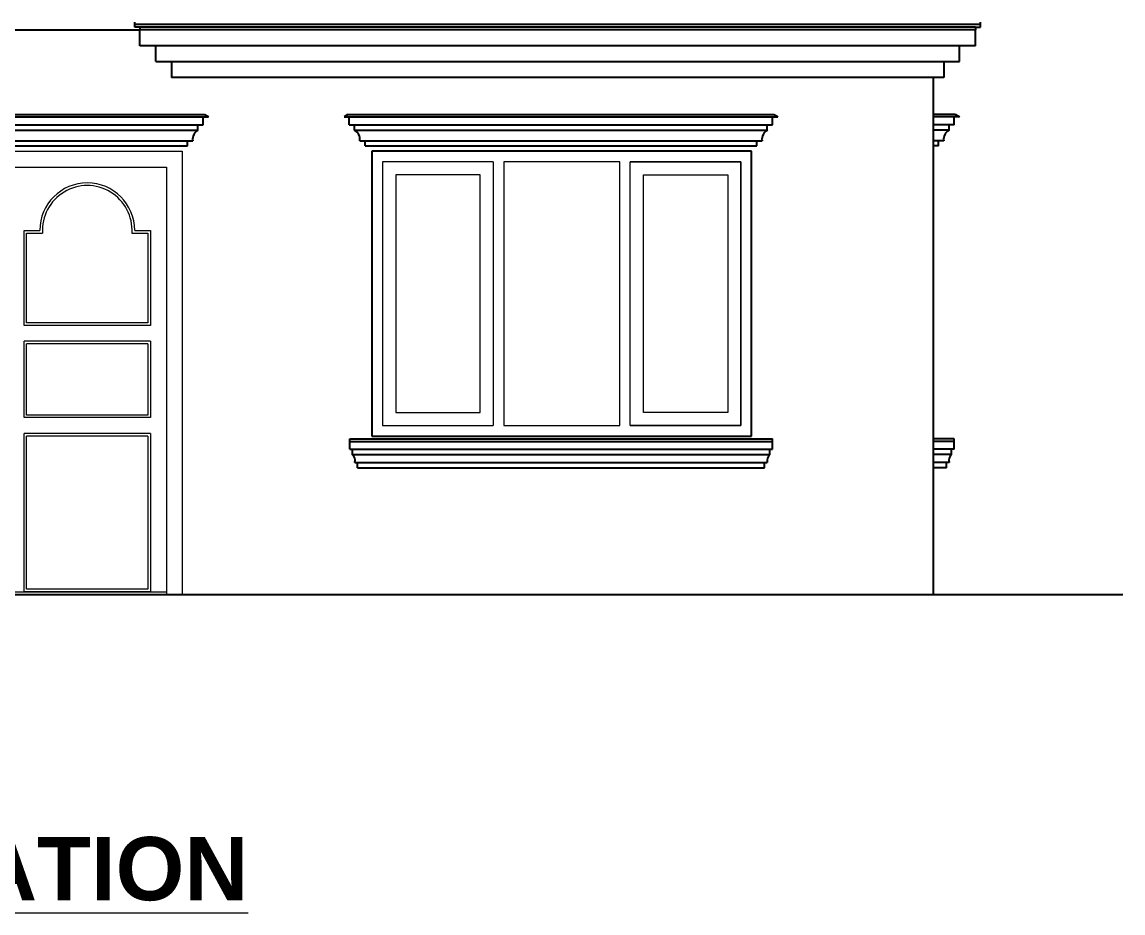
# Model space of a CAD drawing. Header units: inches. Extents: x 1397 to 20304, y -27267 to -746.
# Drawn here: x 15300.2 to 15509.1, y -21488.5 to -21319.6 of the extents above; entities that cross this region are included whole.
import ezdxf

# ---------------------------------------------------------------- set-up
doc = ezdxf.new("R2010")
doc.units = ezdxf.units.IN
doc.header["$LTSCALE"] = 17
doc.header["$MEASUREMENT"] = 0
for name, color, linetype, lineweight in [('25 BOT BAR', 12, 'Continuous', 25), ('DOOR ELEVATION', 21, 'Continuous', 15), ('ELEVATION', 7, 'Continuous', 25), ('OUTLINE', 1, 'Continuous', 25), ('TEXT', 231, 'Continuous', 20), ('WINDOW FRAME', 161, 'Continuous', 20)]:
    doc.layers.add(name, color=color, linetype=linetype, lineweight=lineweight)

# ---------------------------------------------------------------- blocks, each defined once
blk = doc.blocks.new('cornicebelow')
at = {"layer": '25 BOT BAR'}
for p, q in [((13950.02, -21087.63), (14030.23, -21087.63)), ((13950.02, -21089.63), (13950.02, -21087.63)), ((13950.02, -21088.13), (14030.23, -21088.13)), ((14030.23, -21089.63), (14030.23, -21087.63)), ((13950.02, -21089.63), (14030.23, -21089.63)), ((13950.52, -21090.63), (13950.52, -21089.63)), ((14029.73, -21090.63), (14029.73, -21089.63)), ((13950.52, -21090.63), (14029.73, -21090.63)), ((13951.02, -21092.13), (14029.23, -21092.13)), ((13951.52, -21093.13), (13951.52, -21092.13)), ((14028.73, -21093.13), (14028.73, -21092.13)), ((13951.52, -21093.13), (14028.73, -21093.13))]:
    blk.add_line(p, q, dxfattribs=at)
for centre, start, end in [((13949.58, -21091.77), 346.2102, 50.6596), ((14030.67, -21091.77), 129.3404, 193.7898)]:
    blk.add_arc(centre, 1.48, start, end, dxfattribs=at)
blk = doc.blocks.new('corniceup')
at = {"layer": '25 BOT BAR'}
for p, q in [((13949.69, -21026.13), (13948.94, -21026.63)), ((13949.94, -21028.13), (13949.94, -21026.63)), ((14030.23, -21028.13), (14030.23, -21026.63)), ((14030.48, -21026.13), (14031.23, -21026.63)), ((13950.94, -21029.13), (13950.94, -21028.13)), ((14029.23, -21029.13), (14029.23, -21028.13)), ((13952.94, -21032.13), (13952.94, -21031.13)), ((14027.23, -21032.13), (14027.23, -21031.13))]:
    blk.add_line(p, q, dxfattribs=at)
for centre, start, end in [((13950.02, -21030.83), 351.2663, 61.8638), ((14030.15, -21030.83), 118.1362, 188.7337)]:
    blk.add_arc(centre, 1.93, start, end, dxfattribs=at)
at = {"layer": 'OUTLINE'}
for p, q in [((13948.94, -21026.63), (14031.23, -21026.63)), ((13949.69, -21026.13), (14030.48, -21026.13)), ((13949.94, -21028.13), (14030.23, -21028.13)), ((13950.94, -21029.13), (14029.23, -21029.13)), ((13951.94, -21031.13), (14028.23, -21031.13)), ((13952.94, -21032.13), (14027.23, -21032.13))]:
    blk.add_line(p, q, dxfattribs=at)

msp = doc.modelspace()

# ---------------------------------------------------------------- linework, layer by layer
at = {"layer": '25 BOT BAR'}
for p, q in [((15321.62, -21320.11), (15321.62, -21319.61)), ((15321.62, -21320.61), (15321.62, -21320.11)), ((15482.08, -21320.11), (15321.62, -21320.11)), ((15482.08, -21320.11), (15482.08, -21319.61)), ((15482.08, -21320.61), (15482.08, -21320.11)), ((14996.62, -21321.11), (15322.62, -21321.11)), ((15322.62, -21320.61), (15321.62, -21320.61)), ((15322.62, -21320.61), (15322.62, -21321.11)), ((15481.08, -21320.61), (15322.62, -21320.61)), ((15481.08, -21321.11), (15322.62, -21321.11)), ((15322.62, -21324.11), (15322.62, -21321.11)), ((15481.08, -21320.61), (15481.08, -21321.11)), ((15481.08, -21320.61), (15482.08, -21320.61)), ((15481.08, -21324.11), (15481.08, -21321.11)), ((15481.08, -21324.11), (15322.62, -21324.11)), ((15325.62, -21327.11), (15325.62, -21324.11)), ((15478.08, -21327.11), (15478.08, -21324.11)), ((15325.62, -21327.11), (15478.08, -21327.11)), ((15328.62, -21327.11), (15328.62, -21330.11)), ((15475.08, -21327.11), (15475.08, -21330.11)), ((15475.08, -21330.11), (15328.62, -21330.11)), ((15473.08, -21330.11), (15473.08, -21428.11)), ((15334.62, -21339.11), (15334.62, -21337.61)), ((15334.87, -21337.11), (15335.62, -21337.61)), ((15477.33, -21337.11), (15473.08, -21337.11)), ((15478.08, -21337.61), (15473.08, -21337.61)), ((15477.08, -21339.11), (15477.08, -21337.61)), ((15477.33, -21337.11), (15478.08, -21337.61)), ((15333.62, -21340.11), (15333.62, -21339.11)), ((15477.08, -21339.11), (15473.08, -21339.11)), ((15476.08, -21340.11), (15473.08, -21340.11)), ((15476.08, -21340.11), (15476.08, -21339.11)), ((15331.62, -21343.11), (15331.62, -21342.11)), ((15475.08, -21342.11), (15473.08, -21342.11)), ((15474.08, -21343.11), (15473.08, -21343.11)), ((15474.08, -21343.11), (15474.08, -21342.11)), ((15477.08, -21398.61), (15473.08, -21398.61)), ((15477.08, -21399.11), (15473.08, -21399.11)), ((15477.08, -21399.11), (15477.08, -21398.61)), ((15477.08, -21400.61), (15477.08, -21399.11)), ((15477.08, -21400.61), (15473.08, -21400.61)), ((15476.58, -21401.61), (15473.08, -21401.61)), ((15476.58, -21401.61), (15476.58, -21400.61)), ((15476.08, -21403.11), (15473.08, -21403.11)), ((15475.58, -21404.11), (15475.58, -21403.11)), ((15475.58, -21404.11), (15473.08, -21404.11)), ((15012.62, -21428.11), (15473.08, -21428.11)), ((15473.08, -21428.11), (15509.08, -21428.11))]:
    msp.add_line(p, q, dxfattribs=at)
for centre, radius, start, end in [((15334.53, -21341.82), 1.93, 118.1362, 188.7337), ((15476.99, -21341.82), 1.93, 118.1362, 188.7337), ((15477.52, -21402.76), 1.48, 129.3404, 193.7898)]:
    msp.add_arc(centre, radius, start, end, dxfattribs=at)
at = {"layer": 'DOOR ELEVATION'}
for p, q in [((15294.62, -21344.11), (15330.62, -21344.11)), ((15330.62, -21344.11), (15330.62, -21428.11)), ((15297.62, -21347.11), (15327.62, -21347.11)), ((15327.62, -21347.11), (15327.62, -21428.11)), ((15300.62, -21377.11), (15300.62, -21359.11)), ((15300.62, -21359.11), (15303.62, -21359.11)), ((15301.12, -21376.61), (15301.12, -21359.61)), ((15301.12, -21359.61), (15304.13, -21359.61)), ((15321.1, -21359.61), (15324.12, -21359.61)), ((15321.62, -21359.11), (15324.62, -21359.11)), ((15324.12, -21359.61), (15324.12, -21376.61)), ((15324.62, -21359.11), (15324.62, -21377.11)), ((15324.12, -21376.61), (15301.12, -21376.61)), ((15324.62, -21377.11), (15300.62, -21377.11)), ((15324.62, -21380.11), (15300.62, -21380.11)), ((15300.62, -21394.61), (15300.62, -21380.11)), ((15324.12, -21380.61), (15301.12, -21380.61)), ((15301.12, -21394.11), (15301.12, -21380.61)), ((15324.12, -21380.61), (15324.12, -21394.11)), ((15324.62, -21380.11), (15324.62, -21394.61)), ((15324.62, -21394.61), (15300.62, -21394.61)), ((15324.12, -21394.11), (15301.12, -21394.11)), ((15300.62, -21427.61), (15300.62, -21397.61)), ((15324.62, -21397.61), (15300.62, -21397.61)), ((15301.12, -21427.11), (15301.12, -21398.11)), ((15324.12, -21398.11), (15301.12, -21398.11)), ((15324.12, -21398.11), (15324.12, -21427.11)), ((15324.62, -21397.61), (15324.62, -21427.61)), ((15297.62, -21427.61), (15327.62, -21427.61)), ((15324.62, -21427.61), (15300.62, -21427.61)), ((15324.12, -21427.11), (15301.12, -21427.11)), ((15327.62, -21428.11), (15330.62, -21428.11))]:
    msp.add_line(p, q, dxfattribs=at)
for radius, start, end in [(9, 360, 180), (8.5, 356.6277, 183.3723)]:
    msp.add_arc((15312.62, -21359.11), radius, start, end, dxfattribs=at)
at = {"layer": 'ELEVATION', "linetype": 'Continuous'}
for p, q in [((15438.62, -21344.11), (15366.62, -21344.11)), ((15366.62, -21344.11), (15366.62, -21398.11)), ((15438.62, -21398.11), (15438.62, -21344.11)), ((15366.62, -21398.11), (15438.62, -21398.11))]:
    msp.add_line(p, q, dxfattribs=at)
at = {"layer": 'OUTLINE'}
for p, q in [((15289.32, -21337.61), (15335.62, -21337.61)), ((15290.07, -21337.11), (15334.87, -21337.11)), ((15290.32, -21339.11), (15334.62, -21339.11)), ((15291.32, -21340.11), (15333.62, -21340.11)), ((15292.32, -21342.11), (15332.62, -21342.11)), ((15293.32, -21343.11), (15331.62, -21343.11))]:
    msp.add_line(p, q, dxfattribs=at)
at = {"layer": 'WINDOW FRAME'}
for p, q in [((15389.62, -21346.11), (15368.62, -21346.11)), ((15368.62, -21346.11), (15368.62, -21396.11)), ((15389.62, -21346.11), (15389.62, -21396.11)), ((15413.62, -21346.11), (15391.62, -21346.11)), ((15391.62, -21346.11), (15391.62, -21396.11)), ((15413.62, -21396.11), (15413.62, -21346.11)), ((15436.62, -21346.11), (15415.62, -21346.11)), ((15415.62, -21396.11), (15415.62, -21346.11)), ((15415.62, -21346.11), (15436.62, -21346.11)), ((15415.62, -21396.11), (15415.62, -21346.11)), ((15436.62, -21396.11), (15436.62, -21346.11)), ((15436.62, -21346.11), (15436.62, -21396.11)), ((15387.12, -21348.61), (15371.12, -21348.61)), ((15371.12, -21348.61), (15371.12, -21393.61)), ((15387.12, -21393.61), (15387.12, -21348.61)), ((15418.12, -21348.61), (15434.12, -21348.61)), ((15418.12, -21393.61), (15418.12, -21348.61)), ((15434.12, -21348.61), (15434.12, -21393.61)), ((15371.12, -21393.61), (15387.12, -21393.61)), ((15434.12, -21393.61), (15418.12, -21393.61)), ((15368.62, -21396.11), (15389.62, -21396.11)), ((15391.62, -21396.11), (15413.62, -21396.11)), ((15415.62, -21396.11), (15436.62, -21396.11)), ((15436.62, -21396.11), (15415.62, -21396.11))]:
    msp.add_line(p, q, dxfattribs=at)

# ---------------------------------------------------------------- block references
at = {"layer": '25 BOT BAR'}
for name in ['corniceup', 'cornicebelow']:
    msp.add_blockref(name, (1412.38, -310.98), dxfattribs=at)

# ---------------------------------------------------------------- texts
at = {"layer": 'TEXT', "insert": (15263.52, -21474.11), "char_height": 12, "width": 396.2985, "attachment_point": 2}
msp.add_mtext('{\\fArial|b1|i0|c0|p34;\\LSOUTH ELEVATION}', dxfattribs=at)

doc.saveas('drawing.dxf')
